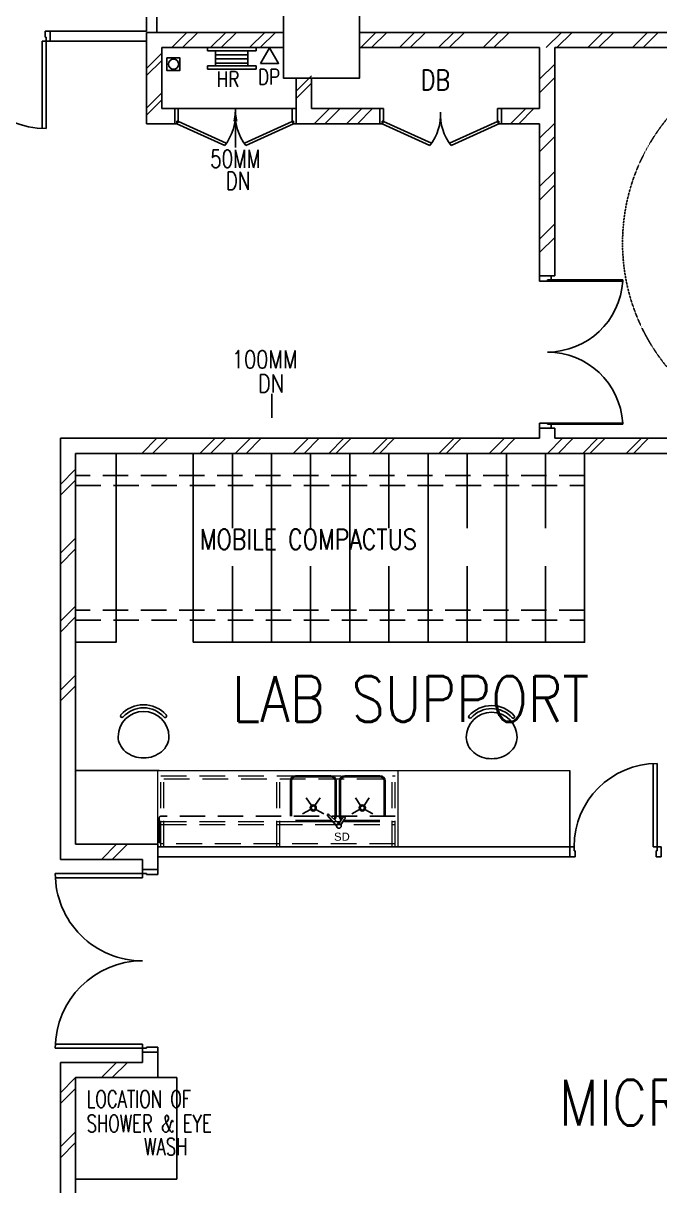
# Model space of a CAD drawing. Extents: x 2687779 to 2997471, y -863049 to -631414.
# Drawn here: x 2769275 to 2775552, y -680899 to -669443 of the extents above; entities that cross this region are included whole.
import ezdxf

# ---------------------------------------------------------------- set-up
doc = ezdxf.new("R2010")
doc.units = 0
doc.header["$LTSCALE"] = 10
doc.header["$MEASUREMENT"] = 0
for name, pattern in [('DASHEDX2', [38.1, 25.4, -12.7]), ('DIVIDE', [1.25, 0.5, -0.25, 0, -0.25, 0, -0.25]), ('HIDDEN', [0.375, 0.25, -0.125])]:
    doc.linetypes.add(name, pattern=pattern)
doc.layers.get('0').update_dxf_attribs({"linetype": 'CONTINUOUS'})
for name, color, linetype in [('BO', 7, 'CONTINUOUS'), ('COL', 3, 'CONTINUOUS'), ('DIM', 7, 'CONTINUOUS'), ('DOOR', 5, 'CONTINUOUS'), ('DR', 7, 'CONTINUOUS'), ('FIT', 5, 'CONTINUOUS'), ('FURN', 1, 'CONTINUOUS'), ('FURN1', 7, 'CONTINUOUS'), ('H', 1, 'CONTINUOUS'), ('hatch', 7, 'CONTINUOUS'), ('partition', 7, 'CONTINUOUS'), ('PIPE', 5, 'DIVIDE'), ('stair', 7, 'CONTINUOUS'), ('T25', 7, 'CONTINUOUS'), ('T50', 3, 'CONTINUOUS'), ('TEX', 2, 'CONTINUOUS'), ('WALL', 2, 'CONTINUOUS')]:
    doc.layers.add(name, color=color, linetype=linetype)
doc.styles.add('ADEY', font='', dxfattribs={"height": 110})
doc.styles.add('DIMTEXT', font='romans.shx', dxfattribs={"width": 0.8, "height": 400})
doc.styles.add('ROMANS', font='romans.shx', dxfattribs={"width": 0.8, "height": 100})
doc.styles.get('ADEY').set_extended_font_data('Arial Black')

# ---------------------------------------------------------------- blocks, each defined once
blk = doc.blocks.new('DR-1800-B')
at = {"layer": 'DR'}
for p, q in [((-50, 0), (0, 0)), ((0, 0), (0, -150)), ((-1800, 0), (-1800, -150)), ((-1750, 0), (-1800, 0)), ((-1760, -150), (-1760, -110)), ((-1760, -110), (-1750, -110)), ((-1750, -110), (-1750, 0)), ((-50, -110), (-50, 0)), ((-40, -110), (-50, -110)), ((-40, -150), (-40, -110)), ((-1800, -150), (-1760, -150)), ((-1760, -150), (-1760, -1010)), ((-1720, -150), (-1760, -150)), ((-1720, -1009), (-1720, -150)), ((-80, -1009), (-80, -150)), ((-80, -150), (-40, -150)), ((-40, -150), (-40, -1010)), ((0, -150), (-40, -150))]:
    blk.add_line(p, q, dxfattribs=at)
for centre, start, end in [((-1760, -150), 270, 0), ((-40, -150), 180.0001, 270)]:
    blk.add_arc(centre, 860, start, end, dxfattribs=at)
blk = doc.blocks.new('D1800-A')
at = {"layer": 'DR'}
for p, q in [((0, 0), (100, 0)), ((0, -50), (0, 0)), ((100, 0), (100, -40)), ((60, -50), (0, -50)), ((100, -40), (60, -40)), ((60, -40), (60, -50)), ((100, -40), (960, -40)), ((100, -80), (100, -40)), ((959, -80), (100, -80)), ((60, -1750), (0, -1750)), ((0, -1750), (0, -1800)), ((0, -1800), (100, -1800)), ((60, -1760), (60, -1750)), ((100, -1760), (60, -1760)), ((959, -1720), (100, -1720)), ((100, -1720), (100, -1760)), ((100, -1760), (960, -1760)), ((100, -1800), (100, -1760))]:
    blk.add_line(p, q, dxfattribs=at)
for centre, start, end in [((100, -40), 270.0001, 0), ((100, -1760), 0, 90)]:
    blk.add_arc(centre, 860, start, end, dxfattribs=at)
blk = doc.blocks.new('D1500-1')
at = {"layer": 'DR'}
for p, q in [((38, 77), (38, 821)), ((38, 821), (50, 820)), ((50, 0), (50, 820)), ((1462, 821), (1450, 820)), ((1450, 0), (1450, 820)), ((1462, 77), (1462, 821)), ((38, 115), (0, 115)), ((1462, 115), (1500, 115)), ((50, 0), (0, 0)), ((50, 77), (38, 77)), ((1450, 77), (1462, 77)), ((1450, 0), (1500, 0))]:
    blk.add_line(p, q, dxfattribs=at)
for centre, start, end in [((5, 77), 0.0238, 86.5289), ((1495, 77), 93.4711, 179.9762)]:
    blk.add_arc(centre, 745, start, end, dxfattribs=at)
blk = doc.blocks.new('d900-1b1')
at = {"layer": 'DR'}
for p, q in [((40, 100), (40, 920)), ((80, 919), (80, 100)), ((0, 0), (0, 100)), ((0, 100), (40, 100)), ((50, 0), (0, 0)), ((80, 100), (40, 100)), ((40, 100), (40, 60)), ((40, 60), (50, 60)), ((50, 60), (50, 0)), ((860, 60), (850, 60)), ((850, 60), (850, 0)), ((850, 0), (900, 0)), ((860, 100), (860, 60)), ((900, 100), (860, 100)), ((900, 0), (900, 100))]:
    blk.add_line(p, q, dxfattribs=at)
blk.add_arc((40, 100), 820, 0, 90, dxfattribs=at)
blk = doc.blocks.new('100FT')
at = {"layer": 'PIPE', "linetype": 'Continuous'}
blk.add_circle((0, 0), 50, dxfattribs=at)
blk = doc.blocks.new('A$C7CE3714C')
at = {"layer": 'FIT'}
blk.add_lwpolyline([(0, 0), (126, 0), (126, 126), (0, 126)], close=True, dxfattribs=at)
at = {"layer": 'FIT', "xscale": -1}
blk.add_blockref('100FT', (63, 66), dxfattribs=at)
blk = doc.blocks.new('CHAIR10')
at = {"layer": 'FURN1', "color": 1}
for centre, radius, start, end in [((-515, 735), 216, 116.3827, 140.136), ((-533, 772), 175, 90, 116.3827), ((-533, 697), 250, 270, 90), ((-328, 909), 15, 48.1599, 228.1599), ((-518, 697), 300, 311.8401, 48.1599), ((-487, 712), 252, 140.136, 160.9198), ((-518, 697), 270, 311.8401, 48.1599), ((-443, 697), 299, 160.9198, 180), ((-443, 697), 299, 180, 199.0802), ((-487, 682), 252, 199.0802, 219.864), ((-515, 658), 216, 219.864, 243.6173), ((-533, 622), 175, 243.6173, 270), ((-328, 485), 15, 131.8401, 311.8401)]:
    blk.add_arc(centre, radius, start, end, dxfattribs=at)

msp = doc.modelspace()

# ---------------------------------------------------------------- linework, layer by layer
at = {"linetype": 'Continuous'}
for p, q in [((2770491.3, -669520.7), (2769541.3, -669520.7)), ((2770491.3, -669620.7), (2769541.3, -669620.7))]:
    msp.add_line(p, q, dxfattribs=at)
at = {"layer": 'COL'}
msp.add_lwpolyline([(2771841.3, -669233.2), (2772591.3, -669233.2), (2772591.3, -669983.2), (2771841.3, -669983.2)], close=True, dxfattribs=at)
at = {"layer": 'DIM', "color": 1}
for p, q in [((2771091.1, -669715.2), (2771091.1, -669683.2)), ((2771171.1, -669863.5), (2771171.1, -669715.2)), ((2771491.1, -669863.5), (2771491.1, -669715.2)), ((2771571.1, -669715.2), (2771571.1, -669683.2)), ((2771091.1, -669895.5), (2771091.1, -669863.5)), ((2771571.1, -669895.5), (2771571.1, -669863.5))]:
    msp.add_line(p, q, dxfattribs=at)
at = {"layer": 'DOOR'}
for p, q in [((2770804.3, -670408.2), (2770804.3, -670283.2)), ((2771928.3, -670408.2), (2771928.3, -670283.2)), ((2771966.3, -670283.2), (2771928.3, -670283.2)), ((2772828.2, -670283.2), (2772792.4, -670283.2)), ((2772828.2, -670408.2), (2772828.2, -670283.2)), ((2773952.2, -670408.2), (2773952.2, -670283.2)), ((2773990.2, -670283.2), (2773952.2, -670283.2)), ((2770791.3, -670433.2), (2770791.3, -670408.2)), ((2770791.3, -670408.2), (2770804.3, -670408.2)), ((2770805.2, -670412.4), (2770791.3, -670433.2)), ((2770805.2, -670412.4), (2771277.2, -670626.3)), ((2771927.5, -670412.4), (2771455.5, -670626.3)), ((2771927.5, -670412.4), (2771941.3, -670433.2)), ((2771941.3, -670408.2), (2771928.3, -670408.2)), ((2771941.3, -670433.2), (2771941.3, -670408.2)), ((2772815.2, -670433.2), (2772815.2, -670408.2)), ((2772815.2, -670408.2), (2772828.2, -670408.2)), ((2772829.1, -670412.4), (2772815.2, -670433.2)), ((2772829.1, -670412.4), (2773301.1, -670626.3)), ((2773951.4, -670412.4), (2773479.4, -670626.3)), ((2773951.4, -670412.4), (2773965.2, -670433.2)), ((2773965.2, -670408.2), (2773952.2, -670408.2)), ((2773965.2, -670433.2), (2773965.2, -670408.2)), ((2770766.3, -670433.2), (2770791.3, -670433.2)), ((2770791.3, -670433.2), (2771262.3, -670646.5)), ((2771941.3, -670433.2), (2771470.4, -670646.5)), ((2771966.3, -670433.2), (2771941.3, -670433.2)), ((2772790.2, -670433.2), (2772815.2, -670433.2)), ((2772815.2, -670433.2), (2773286.2, -670646.5)), ((2773965.2, -670433.2), (2773494.3, -670646.5)), ((2773990.2, -670433.2), (2773965.2, -670433.2))]:
    msp.add_line(p, q, dxfattribs=at)
for centre, start, end in [((2770869, -670339.5), 322.03455, 2.4491), ((2771863.7, -670339.5), 177.5509, 217.96545), ((2772892.8, -670339.5), 322.03455, 2.4491), ((2773887.6, -670339.5), 177.5509, 217.96545)]:
    msp.add_arc(centre, 499, start, end, dxfattribs=at)
at = {"layer": 'DR'}
msp.add_line((2771367.4, -670283.2), (2771367.4, -670667.6), dxfattribs=at)
at = {"layer": 'DR', "color": 7, "linetype": 'Continuous'}
msp.add_line((2771725.9, -673333.2), (2771725.9, -673096.2), dxfattribs=at)
at = {"layer": 'FURN', "color": 8, "linetype": 'HIDDEN', "ltscale": 300}
for p, q in [((2771337.3, -675543.2, 0), (2771337.3, -673683.2, 0)), ((2772109.3, -675543.2, 0), (2772109.3, -673683.2, 0)), ((2772881.3, -675543.2, 0), (2772881.3, -673683.2, 0)), ((2773653.3, -675543.2, 0), (2773653.3, -673683.2, 0)), ((2774425.3, -675543.2, 0), (2774425.3, -673683.2, 0))]:
    msp.add_line(p, q, dxfattribs=at)
at = {"layer": 'FURN', "linetype": 'Continuous'}
for p, q in [((2774811.3, -673683.2, 0), (2774811.3, -673703.2, 0)), ((2770616.3, -676808.2), (2769791.3, -676808.2)), ((2774666.3, -677558.1), (2774666.3, -676808.2)), ((2770791.3, -679833.2), (2769791.3, -679833.2)), ((2769791.3, -679833.2), (2769791.3, -680833.2)), ((2770791.3, -680833.2), (2770791.3, -679833.2)), ((2769791.3, -680833.2), (2770791.3, -680833.2))]:
    msp.add_line(p, q, dxfattribs=at)
at = {"layer": 'FURN', "lineweight": 18}
for p, q in [((2770601.3, -677558.2), (2770601.3, -676808.2)), ((2770616.3, -676808.2), (2774666.3, -676808.2)), ((2772973.3, -677558.2), (2772973.3, -676808.2))]:
    msp.add_line(p, q, dxfattribs=at)
at = {"layer": 'FURN', "color": 8, "linetype": 'DASHEDX2', "lineweight": 5}
for p, q in [((2770631.3, -677558.2), (2770631.3, -676858.2)), ((2770631.3, -676858.2), (2772943.3, -676858.2)), ((2770661.3, -677558.2), (2770661.3, -676858.2)), ((2770661.3, -676888.2), (2772913.3, -676888.2)), ((2771776.3, -677558.2), (2771776.3, -676858.2)), ((2771806.3, -677558.2), (2771806.3, -676858.2)), ((2772913.3, -677558.2), (2772913.3, -676858.2)), ((2772943.3, -677558.2), (2772943.3, -676858.2)), ((2770631.3, -677308.2), (2772943.3, -677308.2)), ((2770631.3, -677338.2), (2772943.3, -677338.2)), ((2772943.3, -677528.2), (2770631.3, -677528.2))]:
    msp.add_line(p, q, dxfattribs=at)
at = {"layer": 'FURN'}
for p, q in [((2772066.6, -677077.9), (2772117.8, -677151.9)), ((2772203.1, -677077.9), (2772151.9, -677151.9)), ((2772550.6, -677077.9), (2772601.8, -677151.9)), ((2772687.1, -677077.9), (2772635.9, -677151.9)), ((2772029.9, -677234.8), (2772108.6, -677191.2)), ((2772239.8, -677234.8), (2772161.1, -677191.2)), ((2772364.7, -677350.8), (2772276.3, -677251.6)), ((2772386.2, -677329.3), (2772287, -677240.9)), ((2772424.4, -677273.4), (2772388.6, -677329.3)), ((2772444.3, -677286.1), (2772408.5, -677342)), ((2772513.9, -677234.8), (2772592.6, -677191.2)), ((2772723.8, -677234.8), (2772645.1, -677191.2))]:
    msp.add_line(p, q, dxfattribs=at)
at = {"layer": 'FURN', "linetype": 'HIDDEN', "ltscale": 100}
for p, q in [((2770616.3, -677273.2), (2770616.3, -677558.2)), ((2772943.7, -677258.2), (2770631.3, -677258.2))]:
    msp.add_line(p, q, dxfattribs=at)
at = {"layer": 'FURN', "elevation": 0}
for points in [[(2769791.3, -675543.2), (2770191.3, -675543.2), (2770191.3, -673683.2), (2769791.3, -673683.2)], [(2770951.3, -675543.2), (2771723.3, -675543.2), (2771723.3, -673683.2), (2770951.3, -673683.2)], [(2771723.3, -675543.2), (2772495.3, -675543.2), (2772495.3, -673683.2), (2771723.3, -673683.2)], [(2772495.3, -675543.2), (2773267.3, -675543.2), (2773267.3, -673683.2), (2772495.3, -673683.2)], [(2773267.3, -675543.2), (2774039.3, -675543.2), (2774039.3, -673683.2), (2773267.3, -673683.2)], [(2774039.3, -675543.2), (2774811.3, -675543.2), (2774811.3, -673683.2), (2774039.3, -673683.2)]]:
    msp.add_lwpolyline(points, close=True, dxfattribs=at)
at = {"layer": 'FURN', "color": 8, "linetype": 'HIDDEN', "ltscale": 100, "elevation": 0}
for points in [[(2769791.3, -673899.9), (2769791.3, -673997.6), (2774811.3, -673997.6), (2774811.3, -673899.9)], [(2769791.3, -675228.4), (2769791.3, -675326.1), (2774811.3, -675326.1), (2774811.3, -675228.4)]]:
    msp.add_lwpolyline(points, close=True, dxfattribs=at)
at = {"layer": 'FURN'}
for points in [[(2771909.8, -676909.6), (2771909.8, -677256.8)], [(2771919.8, -676909.6), (2771919.8, -677256.8)], [(2772308.4, -676858.2), (2771961.2, -676858.2)], [(2772308.4, -676868.2), (2771961.2, -676868.2)], [(2772349.8, -677256.8), (2772349.8, -676909.6)], [(2772359.8, -677256.8), (2772359.8, -676909.6)], [(2772393.8, -676909.6), (2772393.8, -677256.8)], [(2772403.8, -676909.6), (2772403.8, -677256.8)], [(2772792.4, -676858.2), (2772445.2, -676858.2)], [(2772792.4, -676868.2), (2772445.2, -676868.2)], [(2772833.8, -677256.8), (2772833.8, -676909.6)], [(2772843.8, -677256.8), (2772843.8, -676909.6)], [(2771961.2, -677298.2), (2772308.4, -677298.2)], [(2771961.2, -677308.2), (2772308.4, -677308.2)], [(2772445.2, -677298.2), (2772792.4, -677298.2)], [(2772445.2, -677308.2), (2772792.4, -677308.2)]]:
    msp.add_lwpolyline(points, dxfattribs=at)
for centre, radius in [((2772134.8, -677176.6), 30), ((2772134.8, -677176.6), 20), ((2772618.8, -677176.6), 30), ((2772618.8, -677176.6), 20), ((2772387.8, -677352.5), 23.2)]:
    msp.add_circle(centre, radius, dxfattribs=at)
for centre, radius, start, end in [((2771961.2, -676909.6), 51.4, 90, 180), ((2771961.2, -676909.6), 41.4, 90, 180), ((2772308.4, -676909.6), 51.4, 0, 90), ((2772308.4, -676909.6), 41.4, 0, 90), ((2772445.2, -676909.6), 51.4, 90, 180), ((2772445.2, -676909.6), 41.4, 90, 180), ((2772792.4, -676909.6), 51.4, 0, 90), ((2772792.4, -676909.6), 41.4, 0, 90), ((2772281.7, -677246.3), 7.55, 45, 225), ((2772308.4, -677256.8), 41.4, 314.91191, 0), ((2772308.4, -677256.8), 51.4, 315.56701, 0), ((2772445.2, -677256.8), 51.4, 180, 227.71105), ((2772445.2, -677256.8), 41.4, 180, 225.33627), ((2772437, -677275.5), 12.8, 304.378, 170.4414), ((2772308.4, -677256.8), 41.4, 270, 281.99438), ((2772308.4, -677256.8), 51.4, 270, 288.18245), ((2772445.2, -677256.8), 51.4, 254.36487, 270), ((2772445.2, -677256.8), 41.4, 258.63742, 270)]:
    msp.add_arc(centre, radius, start, end, dxfattribs=at)
at = {"layer": 'FURN', "linetype": 'HIDDEN', "ltscale": 30}
msp.add_arc((2770631.3, -677273.2), 15, 90, 180, dxfattribs=at)
at = {"layer": 'H'}
for p, q in [((2770641.3, -669738.3), (2770491.3, -669888.3)), ((2770641.3, -669809), (2770491.3, -669959)), ((2772116.3, -669962.6), (2771966.3, -670112.6)), ((2772116.3, -670033.3), (2771966.3, -670183.3)), ((2770641.3, -670128.5), (2770491.3, -670278.5)), ((2770641.3, -670199.2), (2770491.3, -670349.2)), ((2772437.7, -673533.2), (2772287.7, -673683.2)), ((2772508.4, -673533.2), (2772358.4, -673683.2)), ((2772866.7, -673533.2), (2772716.7, -673683.2)), ((2772937.4, -673533.2), (2772787.4, -673683.2)), ((2773523.7, -673533.2), (2773373.7, -673683.2)), ((2773594.4, -673533.2), (2773444.4, -673683.2)), ((2774127.1, -673533.2), (2773977.1, -673683.2)), ((2774942.8, -673533.2), (2774792.8, -673683.2)), ((2775013.5, -673533.2), (2774863.5, -673683.2)), ((2775371.8, -673533.2), (2775221.8, -673683.2)), ((2775442.5, -673533.2), (2775292.5, -673683.2))]:
    msp.add_line(p, q, dxfattribs=at)
at = {"layer": 'hatch', "color": 1}
for p, q in [((2770739.6, -669683.2), (2770889.6, -669533.2)), ((2770845.7, -669683.2), (2770995.7, -669533.2)), ((2771121.5, -669683.2), (2771271.5, -669533.2)), ((2771227.5, -669683.2), (2771377.5, -669533.2)), ((2771506.7, -669683.2), (2771656.7, -669533.2)), ((2771612.8, -669683.2), (2771762.8, -669533.2)), ((2772602.9, -669683.2), (2772752.9, -669533.2)), ((2772709, -669683.2), (2772859, -669533.2)), ((2772984.8, -669683.2), (2773134.8, -669533.2)), ((2773090.9, -669683.2), (2773240.9, -669533.2)), ((2773370, -669683.2), (2773520, -669533.2)), ((2773476.1, -669683.2), (2773626.1, -669533.2)), ((2773809.9, -669683.2), (2773959.9, -669533.2)), ((2773915.9, -669683.2), (2774065.9, -669533.2)), ((2774431.5, -669683.2), (2774581.5, -669533.2)), ((2774537.5, -669683.2), (2774687.5, -669533.2)), ((2774841.7, -669683.2), (2774991.7, -669533.2)), ((2774947.8, -669683.2), (2775097.8, -669533.2)), ((2775281.5, -669683.2), (2775431.5, -669533.2)), ((2775387.6, -669683.2), (2775537.6, -669533.2)), ((2774516.3, -669845), (2774366.3, -669995)), ((2774516.3, -669977.4), (2774366.3, -670127.4)), ((2772144.3, -670433.2), (2772294.3, -670283.2)), ((2772250.4, -670433.2), (2772400.4, -670283.2)), ((2772463.8, -670433.2), (2772613.8, -670283.2)), ((2772569.9, -670433.2), (2772719.9, -670283.2)), ((2774080.2, -670433.2), (2774230.2, -670283.2)), ((2774161.3, -670433.2), (2774311.3, -670283.2)), ((2774516.3, -670426.4), (2774366.3, -670576.4)), ((2774516.3, -670558.8), (2774366.3, -670708.8)), ((2774516.3, -670902.7), (2774366.3, -671052.7)), ((2774516.3, -671035.1), (2774366.3, -671185.1)), ((2774516.3, -671421.1), (2774366.3, -671571.1)), ((2774516.3, -671553.5), (2774366.3, -671703.5)), ((2770444.1, -673683.2), (2770594.1, -673533.2)), ((2770550.1, -673683.2), (2770700.1, -673533.2)), ((2771016.5, -673683.2), (2771166.5, -673533.2)), ((2771122.6, -673683.2), (2771272.6, -673533.2)), ((2771365.9, -673683.2), (2771515.9, -673533.2)), ((2771471.9, -673683.2), (2771621.9, -673533.2)), ((2771938.3, -673683.2), (2772088.3, -673533.2)), ((2772044.4, -673683.2), (2772194.4, -673533.2)), ((2773871, -673683.2), (2774021, -673533.2)), ((2773977.1, -673683.2), (2774127.1, -673533.2)), ((2774443.4, -673683.2), (2774593.4, -673533.2)), ((2774549.5, -673683.2), (2774699.5, -673533.2)), ((2769641.3, -673988.8), (2769791.3, -673838.8)), ((2769641.3, -674094.9), (2769791.3, -673944.9)), ((2769641.3, -674666.6), (2769791.3, -674516.6)), ((2769641.3, -674772.7), (2769791.3, -674622.7)), ((2769641.3, -675336.2), (2769791.3, -675186.2)), ((2769641.3, -675442.2), (2769791.3, -675292.2)), ((2769641.3, -676016), (2769791.3, -675866)), ((2769641.3, -676122.1), (2769791.3, -675972.1)), ((2770046.3, -677683.2), (2770196.3, -677533.2)), ((2770152.4, -677683.2), (2770302.4, -677533.2)), ((2770046.3, -679833.2), (2770196.3, -679683.2)), ((2770152.4, -679833.2), (2770302.4, -679683.2)), ((2769641.3, -679983.2), (2769791.3, -679833.2)), ((2769641.3, -680089.3), (2769791.3, -679939.3)), ((2769641.3, -680516.9), (2769791.3, -680366.9)), ((2769641.3, -680623), (2769791.3, -680473))]:
    msp.add_line(p, q, dxfattribs=at)
at = {"layer": 'hatch'}
msp.add_line((2771966.3, -670283.2), (2770768.6, -670283.2), dxfattribs=at)
at = {"layer": 'hatch', "color": 7}
msp.add_solid([(2771346.6, -670408.2), (2771388.3, -670408.2), (2771367.4, -670283.2)], dxfattribs=at)
at = {"layer": 'partition', "linetype": 'Continuous'}
for p, q in [((2770491.3, -669383.2), (2770491.3, -669520.7)), ((2770591.3, -669383.2), (2770591.3, -669533.2)), ((2770601.3, -677558.2), (2774666.3, -677558.2)), ((2770601.3, -677658.2), (2774666.3, -677658.2))]:
    msp.add_line(p, q, dxfattribs=at)
at = {"layer": 'stair', "color": 1, "linetype": 'HIDDEN'}
msp.add_arc((2777110, -671608.2), 1925, 90, 270, dxfattribs=at)
at = {"layer": 'WALL'}
for p, q in [((2771841.3, -669533.2), (2770491.3, -669533.2)), ((2770491.3, -670433.2), (2770491.3, -669533.2)), ((2776746.3, -669533.2), (2772591.3, -669533.2)), ((2773041.3, -669533.2), (2776746.3, -669533.2)), ((2770641.3, -669683.2), (2770641.3, -670283.2)), ((2771841.3, -669683.2), (2770641.3, -669683.2)), ((2774366.3, -669683.2), (2772591.3, -669683.2)), ((2772841.3, -669683.2), (2774166.3, -669683.2)), ((2774366.3, -669683.2), (2774366.3, -670283.2)), ((2776746.3, -669683.2), (2774516.3, -669683.2)), ((2774516.3, -669683.2), (2774516.3, -671933.2)), ((2770641.3, -669858.2), (2770641.3, -670283.2)), ((2771966.3, -670433.2), (2771966.3, -669983.2)), ((2772116.3, -670283.2), (2772116.3, -669983.2)), ((2770768.6, -670283.2), (2770641.3, -670283.2)), ((2770768.6, -670433.2), (2770768.6, -670283.2)), ((2772116.3, -670283.2), (2772792.4, -670283.2)), ((2772792.4, -670433.2), (2772792.4, -670283.2)), ((2774366.3, -670283.2), (2773990.2, -670283.2)), ((2773990.2, -670433.2), (2773990.2, -670283.2)), ((2770768.6, -670433.2), (2770491.3, -670433.2)), ((2772792.4, -670433.2), (2771966.3, -670433.2)), ((2773990.2, -670433.2), (2774366.3, -670433.2)), ((2774226.3, -670433.2), (2774366.3, -670433.2)), ((2774366.3, -670433.2), (2774366.3, -671933.2)), ((2774516.3, -671933.2), (2774366.3, -671933.2)), ((2774366.3, -673433.2), (2774366.3, -673533.2)), ((2774516.3, -673433.2), (2774366.3, -673433.2)), ((2774366.3, -673433.2), (2774366.3, -673533.2)), ((2774516.3, -673533.2), (2774516.3, -673433.2)), ((2774516.3, -673433.2), (2774516.3, -673533.2)), ((2774366.3, -673533.2), (2769641.3, -673533.2)), ((2769641.3, -673533.2), (2769641.3, -677433.2)), ((2774516.3, -673533.2), (2776746.3, -673533.2)), ((2774366.3, -673683.2), (2769791.3, -673683.2, 0)), ((2769791.3, -673683.2, 0), (2769791.3, -677433.2)), ((2774366.3, -673683.2), (2776746.3, -673683.2)), ((2769641.3, -677433.2), (2769641.3, -677683.2)), ((2769791.3, -677433.2), (2769791.3, -677533.2)), ((2770601.3, -677533.2), (2769791.3, -677533.2)), ((2770601.3, -677533.2), (2770601.3, -677783.2)), ((2770451.3, -677683.2), (2769641.3, -677683.2)), ((2770451.3, -677683.2), (2770451.3, -677783.2)), ((2770451.3, -679683.2), (2770451.3, -679583.2)), ((2770601.3, -679833.2), (2770601.3, -679583.2)), ((2770451.3, -679683.2), (2769641.3, -679683.2)), ((2769641.3, -679683.2), (2769641.3, -687758.2)), ((2770601.3, -679833.2), (2769791.3, -679833.2)), ((2769791.3, -679833.2), (2769791.3, -687608.2))]:
    msp.add_line(p, q, dxfattribs=at)
at = {"layer": 'WALL', "color": 1}
for p, q in [((2771061.7, -669683.2), (2771571.1, -669683.2)), ((2771091.1, -669715.2), (2771571.1, -669715.2)), ((2771171.1, -669755.2), (2771491.1, -669755.2)), ((2771171.1, -669795.2), (2771491.1, -669795.2)), ((2771171.1, -669835.2), (2771491.1, -669835.2)), ((2771091.1, -669863.5), (2771571.1, -669863.5)), ((2771091.1, -669895.5), (2771571.1, -669895.5))]:
    msp.add_line(p, q, dxfattribs=at)
at = {"layer": 'WALL'}
msp.add_lwpolyline([(2771616.3, -669838.7), (2771792.7, -669838.7), (2771704.5, -669686)], close=True, dxfattribs=at)

# ---------------------------------------------------------------- block references
at = {"rotation": 270}
msp.add_blockref('D1500-1', (2774366.3, -671933.2), dxfattribs=at)
at = {"layer": 'BO', "linetype": 'Continuous', "rotation": 90}
for p in [(2771158.3, -675941.3), (2774591.3, -675949.3)]:
    msp.add_blockref('CHAIR10', p, dxfattribs=at)
at = {"layer": 'DR', "linetype": 'Continuous', "rotation": 270}
msp.add_blockref('D1800-A', (2769541.3, -669520.7), dxfattribs=at)
at = {"layer": 'DR', "xscale": -1}
msp.add_blockref('d900-1b1', (2775566.3, -677658.1), dxfattribs=at)
at = {"layer": 'T25', "rotation": 270}
msp.add_blockref('A$C7CE3714C', (2770692, -669783.2), dxfattribs=at)
msp.add_blockref('A$C7CE3714C', (2770692, -669783.2), dxfattribs=at)
at = {"layer": 'WALL', "rotation": 270}
msp.add_blockref('DR-1800-B', (2770601.3, -679583.2), dxfattribs=at)

# ---------------------------------------------------------------- texts
at = {"layer": 'DIM', "style": 'ROMANS', "width": 0.8}
for s, p in [('HR', (2771184.9, -670069)), ('DP', (2771592, -670046))]:
    msp.add_text(s, height=150, dxfattribs=at).set_placement(p)
at = {"layer": 'FURN', "color": 7, "linetype": 'Continuous', "style": 'ROMANS', "width": 0.7}
for s, p in [('LOCATION OF ', (2769900.1, -680129.9)), ('SHOWER & EYE', (2769900.1, -680371)), ('WASH', (2770467.1, -680598.9))]:
    msp.add_text(s, height=170, dxfattribs=at).set_placement(p)
at = {"layer": 'FURN', "linetype": 'Continuous', "insert": (2771016.3, -674429.2, 0), "char_height": 200, "width": 2653.586, "attachment_point": 1, "style": 'DIMTEXT'}
msp.add_mtext('MOBILE COMPACTUS\\P ', dxfattribs=at)
at = {"layer": 'FURN', "insert": (2772339.8, -677419.3), "char_height": 80, "width": 577.511, "attachment_point": 1, "style": 'ADEY'}
msp.add_mtext('{\\fArial|b0|i0|c0|p34;SD}', dxfattribs=at)
at = {"layer": 'stair', "color": 7, "linetype": 'Continuous', "style": 'ROMANS', "width": 0.8}
for s, p in [('100MM ', (2771332.5, -672843)), ('DN', (2771590.5, -673081))]:
    msp.add_text(s, height=175, dxfattribs=at).set_placement(p)
at = {"layer": 'T25', "color": 2, "style": 'ROMANS', "width": 0.8}
msp.add_text('DB', height=200, dxfattribs=at).set_placement((2773193.8, -670101.3))
at = {"layer": 'T50', "color": 3, "style": 'ROMANS', "width": 0.85}
for s, p in [('LAB SUPPORT', (2771331.8, -676326.2)), ('MICROBIOLOGY', (2774557.5, -680304.9))]:
    msp.add_text(s, height=450, dxfattribs=at).set_placement(p)
at = {"layer": 'TEX', "color": 7, "ltscale": 0.5, "style": 'ROMANS', "width": 0.75}
for s, p in [('50MM ', (2771119.4, -670866.6)), ('DN', (2771272.9, -671083.1))]:
    msp.add_text(s, height=175, dxfattribs=at).set_placement(p)

doc.saveas('drawing.dxf')
